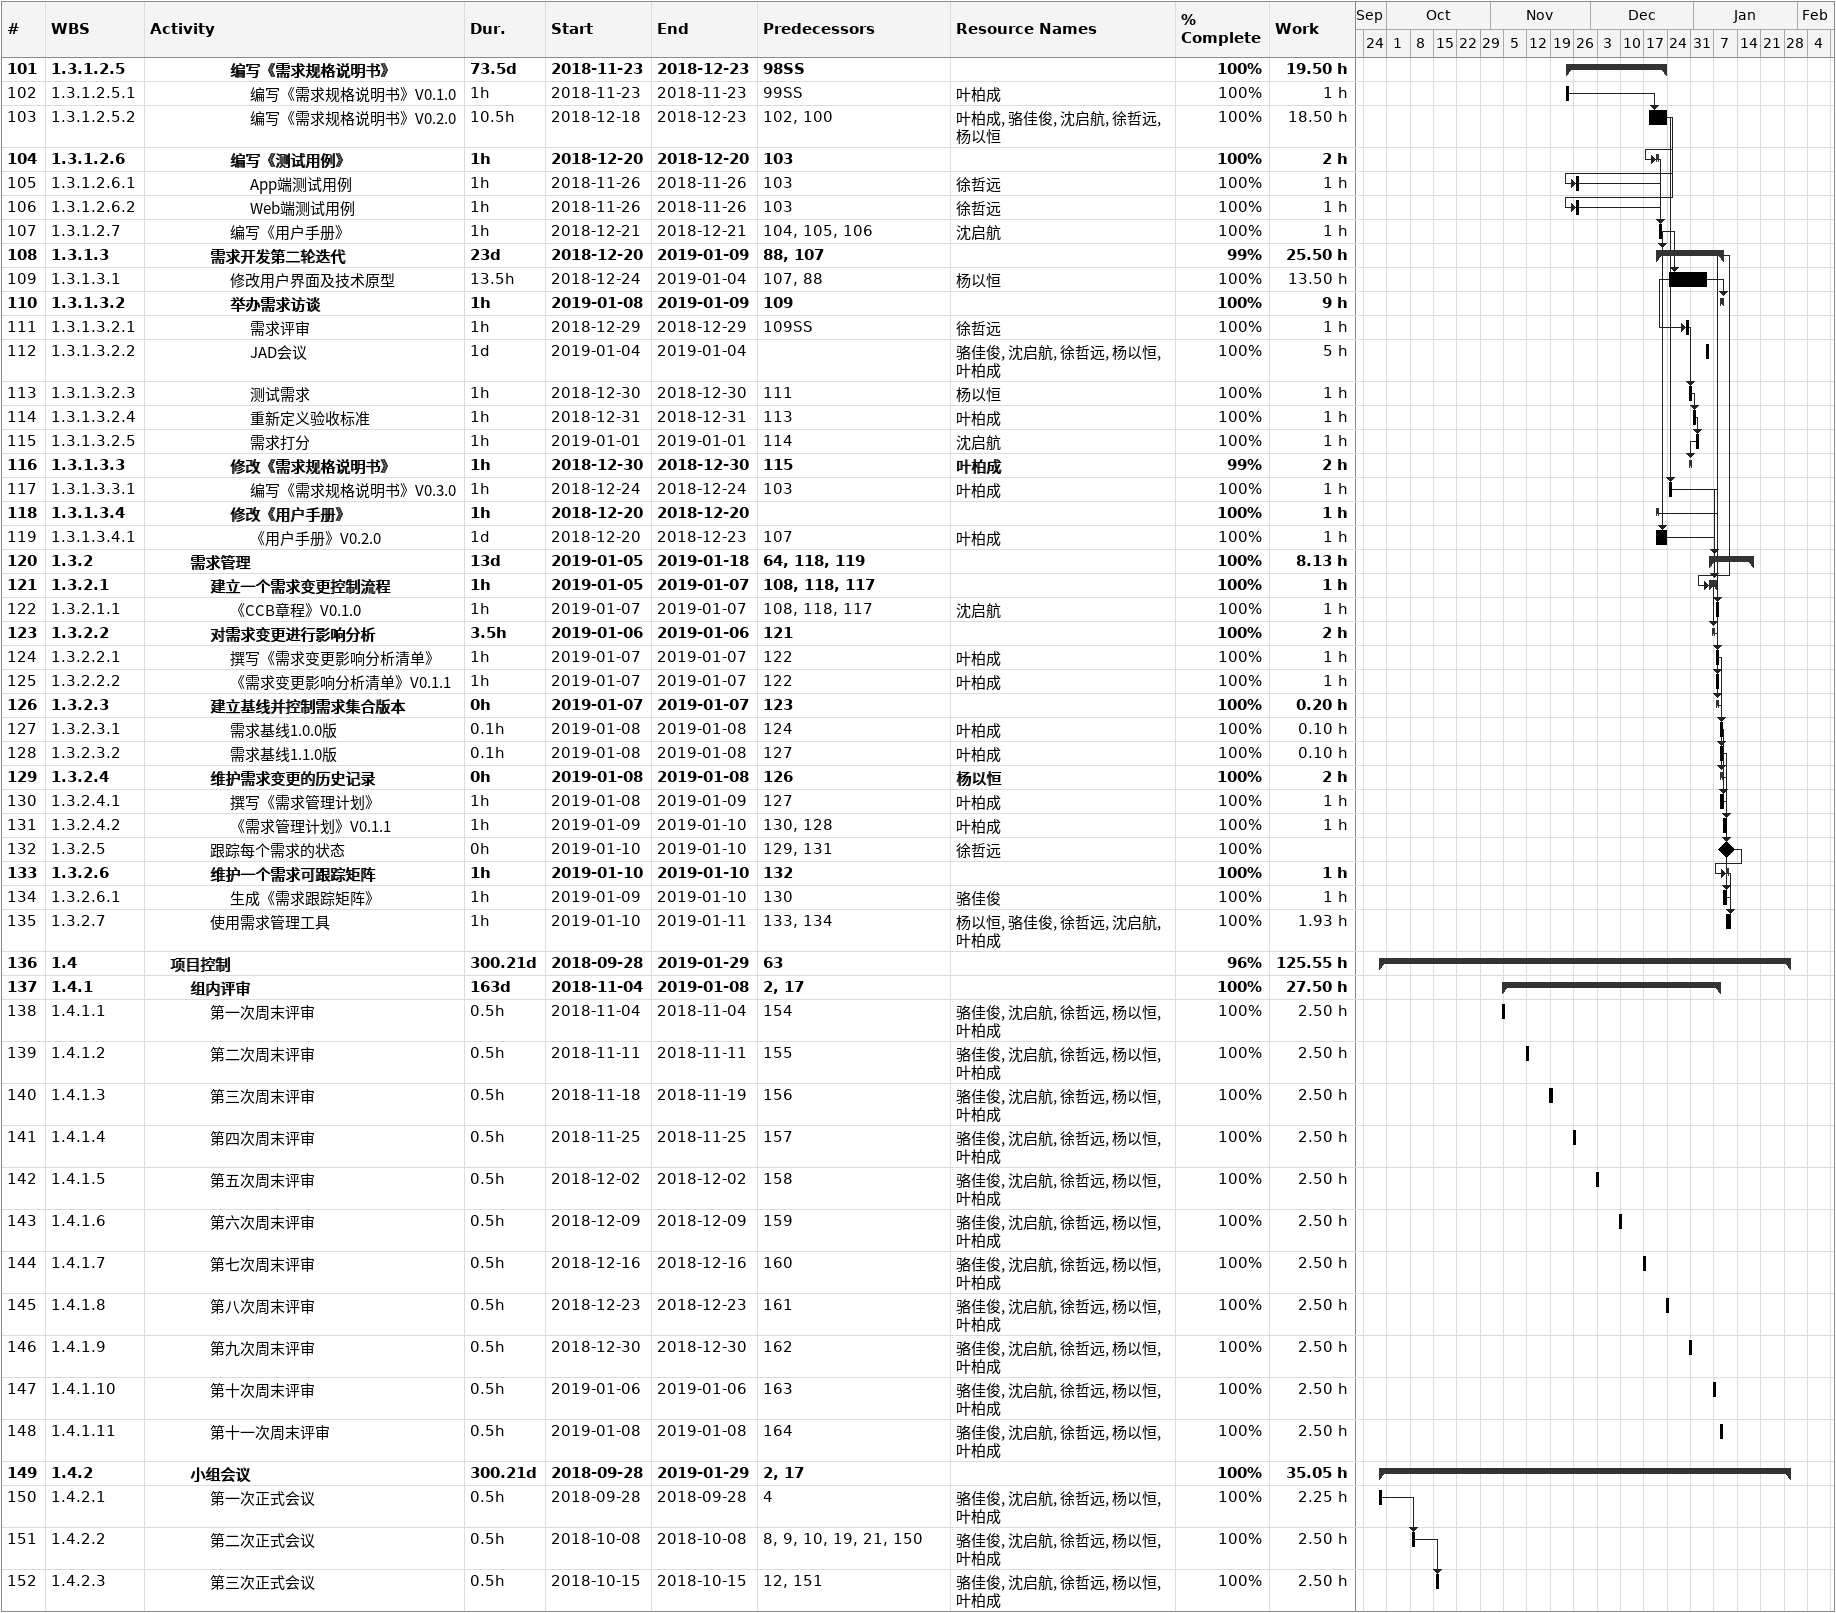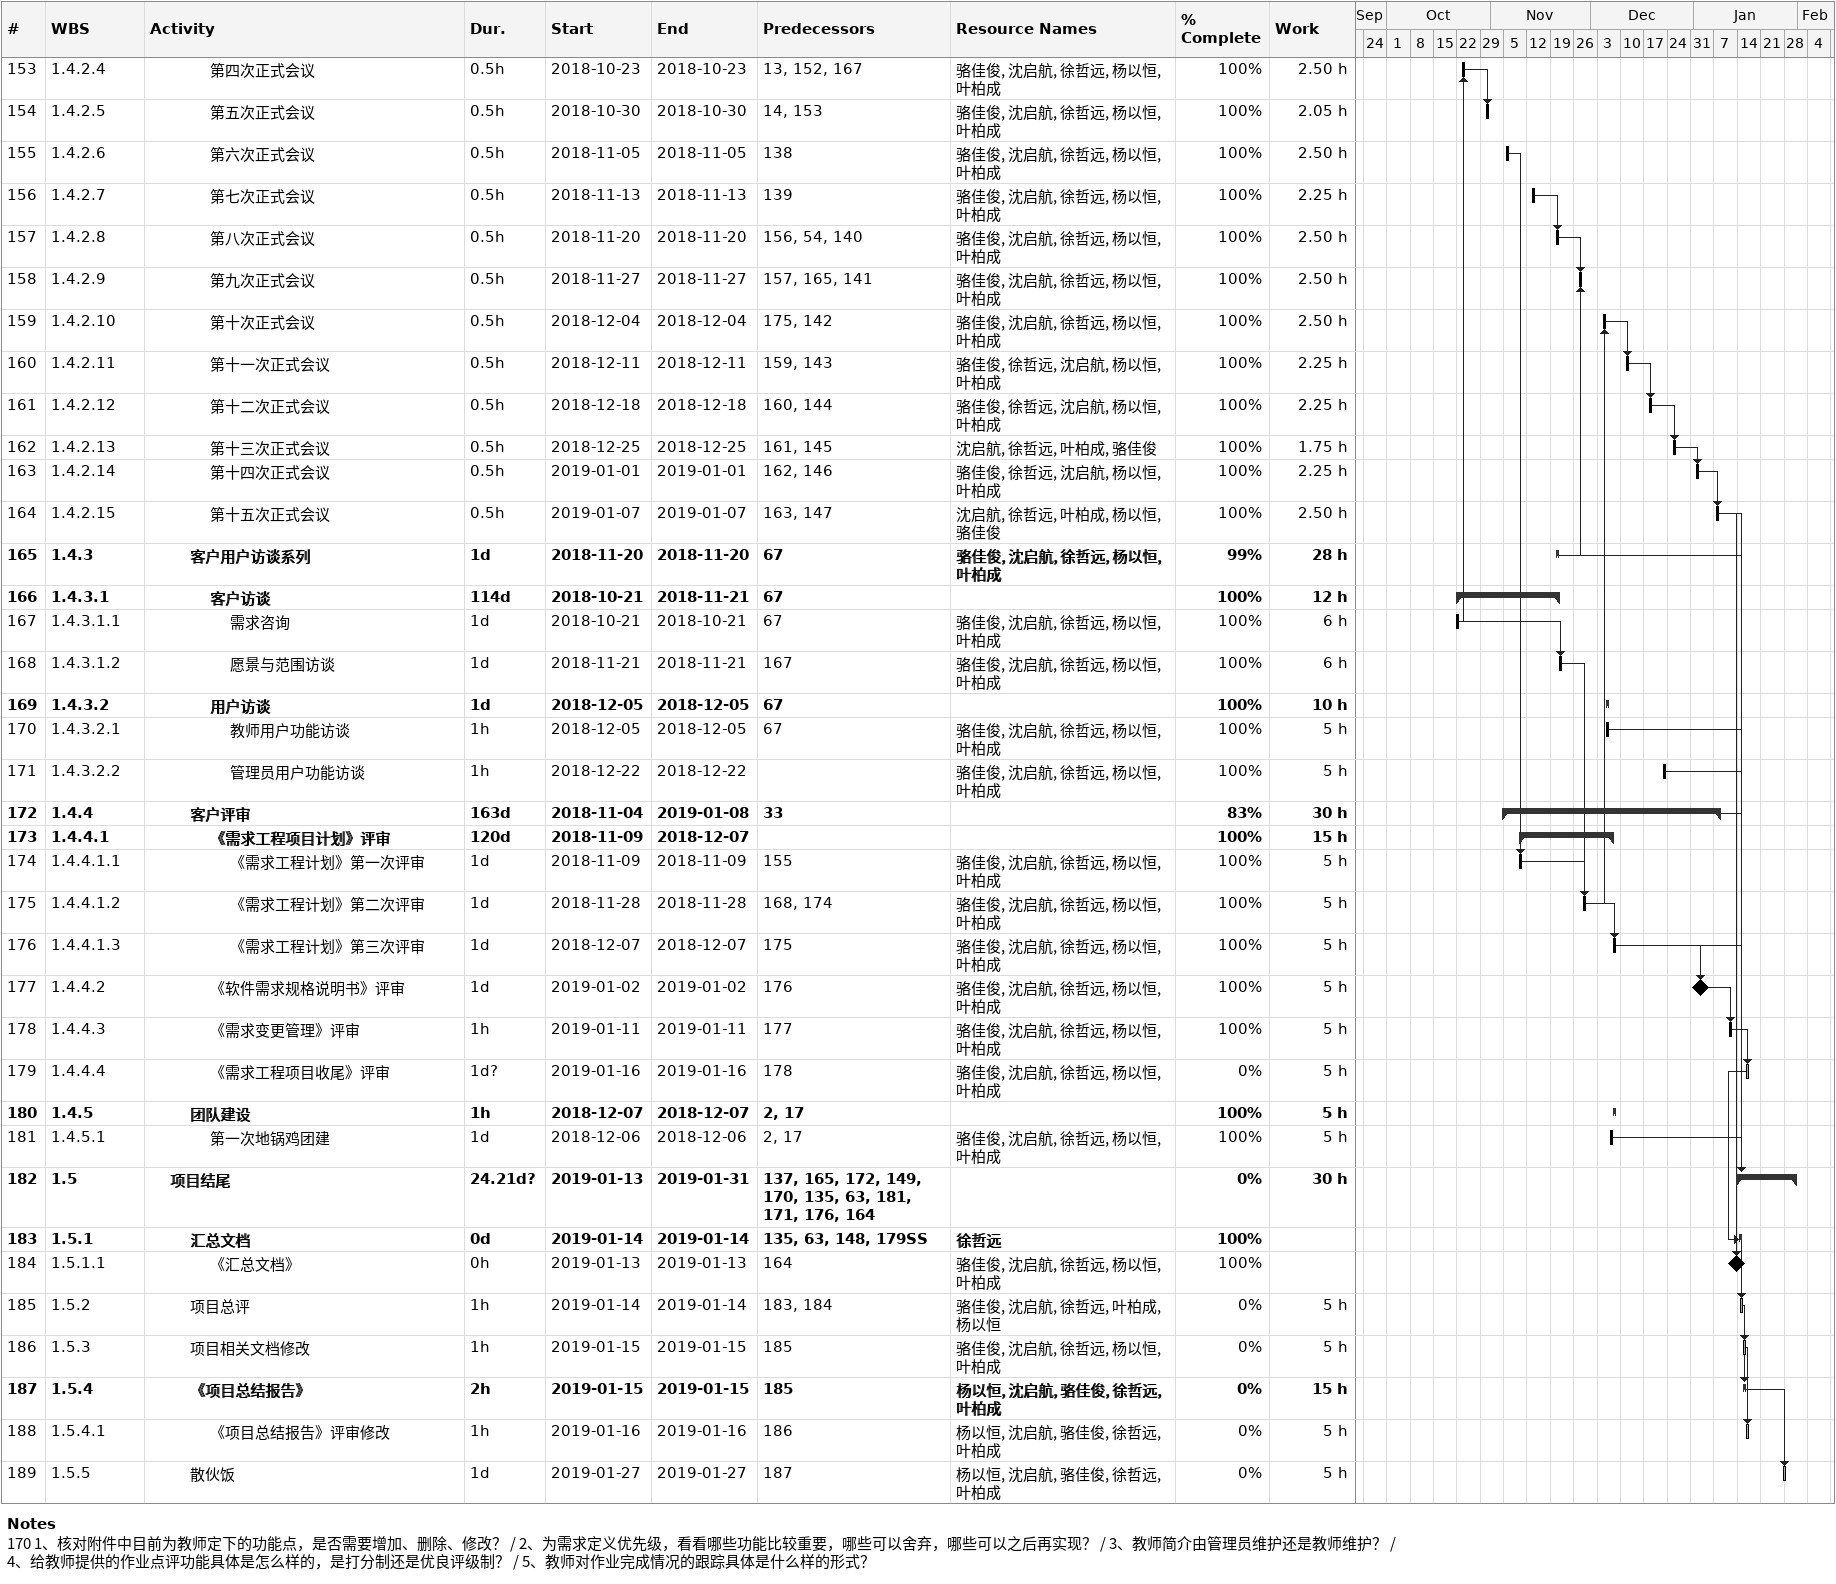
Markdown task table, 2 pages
| ID | WBS | Task | Duration | Start | Finish | Predecessors | Resources | % complete | Work (h) |
|---|---|---|---|---|---|---|---|---|---|
| 101 | 1.3.1.2.5 | **编写《需求规格说明书》** | 73.5d | 2018-11-23 | 2018-12-23 | 98SS |  | 100 | 19.50 |
| 102 | 1.3.1.2.5.1 | 编写《需求规格说明书》V0.1.0 | 1h | 2018-11-23 | 2018-11-23 | 99SS | 叶柏成 | 100 | 1 |
| 103 | 1.3.1.2.5.2 | 编写《需求规格说明书》V0.2.0 | 10.5h | 2018-12-18 | 2018-12-23 | 102, 100 | 叶柏成, 骆佳俊, 沈启航, 徐哲远, 杨以恒 | 100 | 18.50 |
| 104 | 1.3.1.2.6 | **编写《测试用例》** | 1h | 2018-12-20 | 2018-12-20 | 103 |  | 100 | 2 |
| 105 | 1.3.1.2.6.1 | App端测试用例 | 1h | 2018-11-26 | 2018-11-26 | 103 | 徐哲远 | 100 | 1 |
| 106 | 1.3.1.2.6.2 | Web端测试用例 | 1h | 2018-11-26 | 2018-11-26 | 103 | 徐哲远 | 100 | 1 |
| 107 | 1.3.1.2.7 | 编写《用户手册》 | 1h | 2018-12-21 | 2018-12-21 | 104, 105, 106 | 沈启航 | 100 | 1 |
| 108 | 1.3.1.3 | **需求开发第二轮迭代** | 23d | 2018-12-20 | 2019-01-09 | 88, 107 |  | 99 | 25.50 |
| 109 | 1.3.1.3.1 | 修改用户界面及技术原型 | 13.5h | 2018-12-24 | 2019-01-04 | 107, 88 | 杨以恒 | 100 | 13.50 |
| 110 | 1.3.1.3.2 | **举办需求访谈** | 1h | 2019-01-08 | 2019-01-09 | 109 |  | 100 | 9 |
| 111 | 1.3.1.3.2.1 | 需求评审 | 1h | 2018-12-29 | 2018-12-29 | 109SS | 徐哲远 | 100 | 1 |
| 112 | 1.3.1.3.2.2 | JAD会议 | 1d | 2019-01-04 | 2019-01-04 |  | 骆佳俊, 沈启航, 徐哲远, 杨以恒, 叶柏成 | 100 | 5 |
| 113 | 1.3.1.3.2.3 | 测试需求 | 1h | 2018-12-30 | 2018-12-30 | 111 | 杨以恒 | 100 | 1 |
| 114 | 1.3.1.3.2.4 | 重新定义验收标准 | 1h | 2018-12-31 | 2018-12-31 | 113 | 叶柏成 | 100 | 1 |
| 115 | 1.3.1.3.2.5 | 需求打分 | 1h | 2019-01-01 | 2019-01-01 | 114 | 沈启航 | 100 | 1 |
| 116 | 1.3.1.3.3 | **修改《需求规格说明书》** | 1h | 2018-12-30 | 2018-12-30 | 115 | 叶柏成 | 99 | 2 |
| 117 | 1.3.1.3.3.1 | 编写《需求规格说明书》V0.3.0 | 1h | 2018-12-24 | 2018-12-24 | 103 | 叶柏成 | 100 | 1 |
| 118 | 1.3.1.3.4 | **修改《用户手册》** | 1h | 2018-12-20 | 2018-12-20 |  |  | 100 | 1 |
| 119 | 1.3.1.3.4.1 | 《用户手册》V0.2.0 | 1d | 2018-12-20 | 2018-12-23 | 107 | 叶柏成 | 100 | 1 |
| 120 | 1.3.2 | **需求管理** | 13d | 2019-01-05 | 2019-01-18 | 64, 118, 119 |  | 100 | 8.13 |
| 121 | 1.3.2.1 | **建立一个需求变更控制流程** | 1h | 2019-01-05 | 2019-01-07 | 108, 118, 117 |  | 100 | 1 |
| 122 | 1.3.2.1.1 | 《CCB章程》V0.1.0 | 1h | 2019-01-07 | 2019-01-07 | 108, 118, 117 | 沈启航 | 100 | 1 |
| 123 | 1.3.2.2 | **对需求变更进行影响分析** | 3.5h | 2019-01-06 | 2019-01-06 | 121 |  | 100 | 2 |
| 124 | 1.3.2.2.1 | 撰写《需求变更影响分析清单》 | 1h | 2019-01-07 | 2019-01-07 | 122 | 叶柏成 | 100 | 1 |
| 125 | 1.3.2.2.2 | 《需求变更影响分析清单》V0.1.1 | 1h | 2019-01-07 | 2019-01-07 | 122 | 叶柏成 | 100 | 1 |
| 126 | 1.3.2.3 | **建立基线并控制需求集合版本** | 0h | 2019-01-07 | 2019-01-07 | 123 |  | 100 | 0.20 |
| 127 | 1.3.2.3.1 | 需求基线1.0.0版 | 0.1h | 2019-01-08 | 2019-01-08 | 124 | 叶柏成 | 100 | 0.10 |
| 128 | 1.3.2.3.2 | 需求基线1.1.0版 | 0.1h | 2019-01-08 | 2019-01-08 | 127 | 叶柏成 | 100 | 0.10 |
| 129 | 1.3.2.4 | **维护需求变更的历史记录** | 0h | 2019-01-08 | 2019-01-08 | 126 | 杨以恒 | 100 | 2 |
| 130 | 1.3.2.4.1 | 撰写《需求管理计划》 | 1h | 2019-01-08 | 2019-01-09 | 127 | 叶柏成 | 100 | 1 |
| 131 | 1.3.2.4.2 | 《需求管理计划》V0.1.1 | 1h | 2019-01-09 | 2019-01-10 | 130, 128 | 叶柏成 | 100 | 1 |
| 132 | 1.3.2.5 | 跟踪每个需求的状态 | 0h | 2019-01-10 | 2019-01-10 | 129, 131 | 徐哲远 | 100 |  |
| 133 | 1.3.2.6 | **维护一个需求可跟踪矩阵** | 1h | 2019-01-10 | 2019-01-10 | 132 |  | 100 | 1 |
| 134 | 1.3.2.6.1 | 生成《需求跟踪矩阵》 | 1h | 2019-01-09 | 2019-01-10 | 130 | 骆佳俊 | 100 | 1 |
| 135 | 1.3.2.7 | 使用需求管理工具 | 1h | 2019-01-10 | 2019-01-11 | 133, 134 | 杨以恒, 骆佳俊, 徐哲远, 沈启航, 叶柏成 | 100 | 1.93 |
| 136 | 1.4 | **项目控制** | 300.21d | 2018-09-28 | 2019-01-29 | 63 |  | 96 | 125.55 |
| 137 | 1.4.1 | **组内评审** | 163d | 2018-11-04 | 2019-01-08 | 2, 17 |  | 100 | 27.50 |
| 138 | 1.4.1.1 | 第一次周末评审 | 0.5h | 2018-11-04 | 2018-11-04 | 154 | 骆佳俊, 沈启航, 徐哲远, 杨以恒, 叶柏成 | 100 | 2.50 |
| 139 | 1.4.1.2 | 第二次周末评审 | 0.5h | 2018-11-11 | 2018-11-11 | 155 | 骆佳俊, 沈启航, 徐哲远, 杨以恒, 叶柏成 | 100 | 2.50 |
| 140 | 1.4.1.3 | 第三次周末评审 | 0.5h | 2018-11-18 | 2018-11-19 | 156 | 骆佳俊, 沈启航, 徐哲远, 杨以恒, 叶柏成 | 100 | 2.50 |
| 141 | 1.4.1.4 | 第四次周末评审 | 0.5h | 2018-11-25 | 2018-11-25 | 157 | 骆佳俊, 沈启航, 徐哲远, 杨以恒, 叶柏成 | 100 | 2.50 |
| 142 | 1.4.1.5 | 第五次周末评审 | 0.5h | 2018-12-02 | 2018-12-02 | 158 | 骆佳俊, 沈启航, 徐哲远, 杨以恒, 叶柏成 | 100 | 2.50 |
| 143 | 1.4.1.6 | 第六次周末评审 | 0.5h | 2018-12-09 | 2018-12-09 | 159 | 骆佳俊, 沈启航, 徐哲远, 杨以恒, 叶柏成 | 100 | 2.50 |
| 144 | 1.4.1.7 | 第七次周末评审 | 0.5h | 2018-12-16 | 2018-12-16 | 160 | 骆佳俊, 沈启航, 徐哲远, 杨以恒, 叶柏成 | 100 | 2.50 |
| 145 | 1.4.1.8 | 第八次周末评审 | 0.5h | 2018-12-23 | 2018-12-23 | 161 | 骆佳俊, 沈启航, 徐哲远, 杨以恒, 叶柏成 | 100 | 2.50 |
| 146 | 1.4.1.9 | 第九次周末评审 | 0.5h | 2018-12-30 | 2018-12-30 | 162 | 骆佳俊, 沈启航, 徐哲远, 杨以恒, 叶柏成 | 100 | 2.50 |
| 147 | 1.4.1.10 | 第十次周末评审 | 0.5h | 2019-01-06 | 2019-01-06 | 163 | 骆佳俊, 沈启航, 徐哲远, 杨以恒, 叶柏成 | 100 | 2.50 |
| 148 | 1.4.1.11 | 第十一次周末评审 | 0.5h | 2019-01-08 | 2019-01-08 | 164 | 骆佳俊, 沈启航, 徐哲远, 杨以恒, 叶柏成 | 100 | 2.50 |
| 149 | 1.4.2 | **小组会议** | 300.21d | 2018-09-28 | 2019-01-29 | 2, 17 |  | 100 | 35.05 |
| 150 | 1.4.2.1 | 第一次正式会议 | 0.5h | 2018-09-28 | 2018-09-28 | 4 | 骆佳俊, 沈启航, 徐哲远, 杨以恒, 叶柏成 | 100 | 2.25 |
| 151 | 1.4.2.2 | 第二次正式会议 | 0.5h | 2018-10-08 | 2018-10-08 | 8, 9, 10, 19, 21, 150 | 骆佳俊, 沈启航, 徐哲远, 杨以恒, 叶柏成 | 100 | 2.50 |
| 152 | 1.4.2.3 | 第三次正式会议 | 0.5h | 2018-10-15 | 2018-10-15 | 12, 151 | 骆佳俊, 沈启航, 徐哲远, 杨以恒, 叶柏成 | 100 | 2.50 |
| 153 | 1.4.2.4 | 第四次正式会议 | 0.5h | 2018-10-23 | 2018-10-23 | 13, 152, 167 | 骆佳俊, 沈启航, 徐哲远, 杨以恒, 叶柏成 | 100 | 2.50 |
| 154 | 1.4.2.5 | 第五次正式会议 | 0.5h | 2018-10-30 | 2018-10-30 | 14, 153 | 骆佳俊, 沈启航, 徐哲远, 杨以恒, 叶柏成 | 100 | 2.05 |
| 155 | 1.4.2.6 | 第六次正式会议 | 0.5h | 2018-11-05 | 2018-11-05 | 138 | 骆佳俊, 沈启航, 徐哲远, 杨以恒, 叶柏成 | 100 | 2.50 |
| 156 | 1.4.2.7 | 第七次正式会议 | 0.5h | 2018-11-13 | 2018-11-13 | 139 | 骆佳俊, 沈启航, 徐哲远, 杨以恒, 叶柏成 | 100 | 2.25 |
| 157 | 1.4.2.8 | 第八次正式会议 | 0.5h | 2018-11-20 | 2018-11-20 | 156, 54, 140 | 骆佳俊, 沈启航, 徐哲远, 杨以恒, 叶柏成 | 100 | 2.50 |
| 158 | 1.4.2.9 | 第九次正式会议 | 0.5h | 2018-11-27 | 2018-11-27 | 157, 165, 141 | 骆佳俊, 沈启航, 徐哲远, 杨以恒, 叶柏成 | 100 | 2.50 |
| 159 | 1.4.2.10 | 第十次正式会议 | 0.5h | 2018-12-04 | 2018-12-04 | 175, 142 | 骆佳俊, 沈启航, 徐哲远, 杨以恒, 叶柏成 | 100 | 2.50 |
| 160 | 1.4.2.11 | 第十一次正式会议 | 0.5h | 2018-12-11 | 2018-12-11 | 159, 143 | 骆佳俊, 徐哲远, 沈启航, 杨以恒, 叶柏成 | 100 | 2.25 |
| 161 | 1.4.2.12 | 第十二次正式会议 | 0.5h | 2018-12-18 | 2018-12-18 | 160, 144 | 骆佳俊, 徐哲远, 沈启航, 杨以恒, 叶柏成 | 100 | 2.25 |
| 162 | 1.4.2.13 | 第十三次正式会议 | 0.5h | 2018-12-25 | 2018-12-25 | 161, 145 | 沈启航, 徐哲远, 叶柏成, 骆佳俊 | 100 | 1.75 |
| 163 | 1.4.2.14 | 第十四次正式会议 | 0.5h | 2019-01-01 | 2019-01-01 | 162, 146 | 骆佳俊, 徐哲远, 沈启航, 杨以恒, 叶柏成 | 100 | 2.25 |
| 164 | 1.4.2.15 | 第十五次正式会议 | 0.5h | 2019-01-07 | 2019-01-07 | 163, 147 | 沈启航, 徐哲远, 叶柏成, 杨以恒, 骆佳俊 | 100 | 2.50 |
| 165 | 1.4.3 | **客户用户访谈系列** | 1d | 2018-11-20 | 2018-11-20 | 67 | 骆佳俊, 沈启航, 徐哲远, 杨以恒, 叶柏成 | 99 | 28 |
| 166 | 1.4.3.1 | **客户访谈** | 114d | 2018-10-21 | 2018-11-21 | 67 |  | 100 | 12 |
| 167 | 1.4.3.1.1 | 需求咨询 | 1d | 2018-10-21 | 2018-10-21 | 67 | 骆佳俊, 沈启航, 徐哲远, 杨以恒, 叶柏成 | 100 | 6 |
| 168 | 1.4.3.1.2 | 愿景与范围访谈 | 1d | 2018-11-21 | 2018-11-21 | 167 | 骆佳俊, 沈启航, 徐哲远, 杨以恒, 叶柏成 | 100 | 6 |
| 169 | 1.4.3.2 | **用户访谈** | 1d | 2018-12-05 | 2018-12-05 | 67 |  | 100 | 10 |
| 170 | 1.4.3.2.1 | 教师用户功能访谈 | 1h | 2018-12-05 | 2018-12-05 | 67 | 骆佳俊, 沈启航, 徐哲远, 杨以恒, 叶柏成 | 100 | 5 |
| 171 | 1.4.3.2.2 | 管理员用户功能访谈 | 1h | 2018-12-22 | 2018-12-22 |  | 骆佳俊, 沈启航, 徐哲远, 杨以恒, 叶柏成 | 100 | 5 |
| 172 | 1.4.4 | **客户评审** | 163d | 2018-11-04 | 2019-01-08 | 33 |  | 83 | 30 |
| 173 | 1.4.4.1 | **《需求工程项目计划》评审** | 120d | 2018-11-09 | 2018-12-07 |  |  | 100 | 15 |
| 174 | 1.4.4.1.1 | 《需求工程计划》第一次评审 | 1d | 2018-11-09 | 2018-11-09 | 155 | 骆佳俊, 沈启航, 徐哲远, 杨以恒, 叶柏成 | 100 | 5 |
| 175 | 1.4.4.1.2 | 《需求工程计划》第二次评审 | 1d | 2018-11-28 | 2018-11-28 | 168, 174 | 骆佳俊, 沈启航, 徐哲远, 杨以恒, 叶柏成 | 100 | 5 |
| 176 | 1.4.4.1.3 | 《需求工程计划》第三次评审 | 1d | 2018-12-07 | 2018-12-07 | 175 | 骆佳俊, 沈启航, 徐哲远, 杨以恒, 叶柏成 | 100 | 5 |
| 177 | 1.4.4.2 | 《软件需求规格说明书》评审 | 1d | 2019-01-02 | 2019-01-02 | 176 | 骆佳俊, 沈启航, 徐哲远, 杨以恒, 叶柏成 | 100 | 5 |
| 178 | 1.4.4.3 | 《需求变更管理》评审 | 1h | 2019-01-11 | 2019-01-11 | 177 | 骆佳俊, 沈启航, 徐哲远, 杨以恒, 叶柏成 | 100 | 5 |
| 179 | 1.4.4.4 | 《需求工程项目收尾》评审 | 1d? | 2019-01-16 | 2019-01-16 | 178 | 骆佳俊, 沈启航, 徐哲远, 杨以恒, 叶柏成 | 0 | 5 |
| 180 | 1.4.5 | **团队建设** | 1h | 2018-12-07 | 2018-12-07 | 2, 17 |  | 100 | 5 |
| 181 | 1.4.5.1 | 第一次地锅鸡团建 | 1d | 2018-12-06 | 2018-12-06 | 2, 17 | 骆佳俊, 沈启航, 徐哲远, 杨以恒, 叶柏成 | 100 | 5 |
| 182 | 1.5 | **项目结尾** | 24.21d? | 2019-01-13 | 2019-01-31 | 137, 165, 172, 149, 170, 135, 63, 181, 171, 176, 164 |  | 0 | 30 |
| 183 | 1.5.1 | **汇总文档** | 0d | 2019-01-14 | 2019-01-14 | 135, 63, 148, 179SS | 徐哲远 | 100 |  |
| 184 | 1.5.1.1 | 《汇总文档》 | 0h | 2019-01-13 | 2019-01-13 | 164 | 骆佳俊, 沈启航, 徐哲远, 杨以恒, 叶柏成 | 100 |  |
| 185 | 1.5.2 | 项目总评 | 1h | 2019-01-14 | 2019-01-14 | 183, 184 | 骆佳俊, 沈启航, 徐哲远, 叶柏成, 杨以恒 | 0 | 5 |
| 186 | 1.5.3 | 项目相关文档修改 | 1h | 2019-01-15 | 2019-01-15 | 185 | 骆佳俊, 沈启航, 徐哲远, 杨以恒, 叶柏成 | 0 | 5 |
| 187 | 1.5.4 | **《项目总结报告》** | 2h | 2019-01-15 | 2019-01-15 | 185 | 杨以恒, 沈启航, 骆佳俊, 徐哲远, 叶柏成 | 0 | 15 |
| 188 | 1.5.4.1 | 《项目总结报告》评审修改 | 1h | 2019-01-16 | 2019-01-16 | 186 | 杨以恒, 沈启航, 骆佳俊, 徐哲远, 叶柏成 | 0 | 5 |
| 189 | 1.5.5 | 散伙饭 | 1d | 2019-01-27 | 2019-01-27 | 187 | 杨以恒, 沈启航, 骆佳俊, 徐哲远, 叶柏成 | 0 | 5 |

Notes
- 170: 1、核对附件中目前为教师定下的功能点，是否需要增加、删除、修改？ / 2、为需求定义优先级，看看哪些功能比较重要，哪些可以舍弃，哪些可以之后再实现？ / 3、教师简介由管理员维护还是教师维护？ / 4、给教师提供的作业点评功能具体是怎么样的，是打分制还是优良评级制？ / 5、教师对作业完成情况的跟踪具体是什么样的形式？
